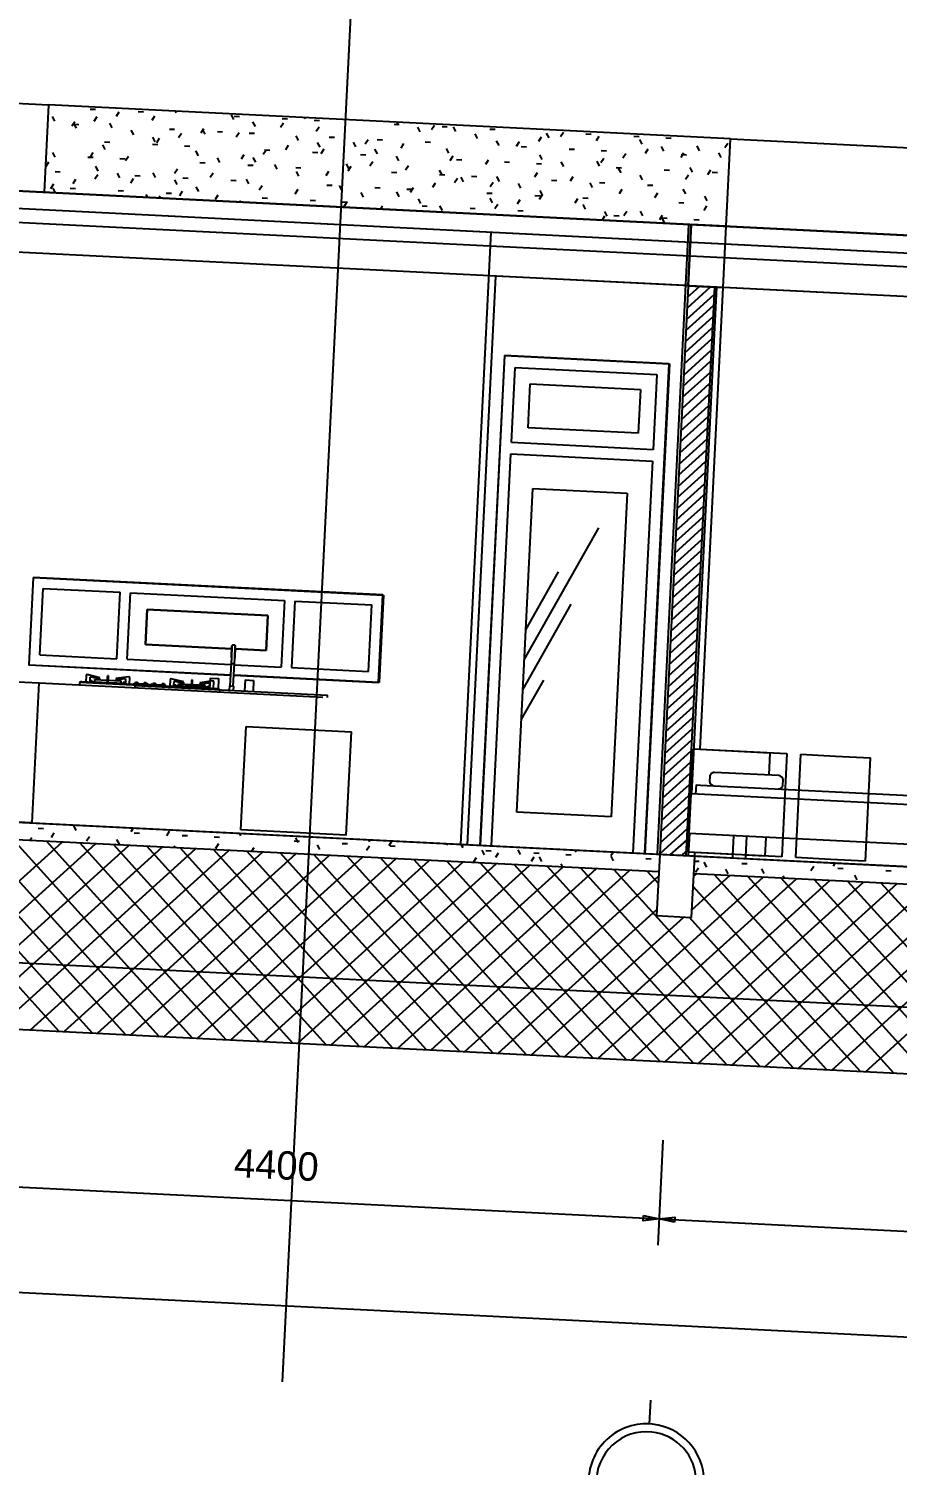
# Model space of a CAD drawing. Extents: x 549999 to 550212, y 1838161 to 1838467.
# Drawn here: x 550163.86 to 550168.82, y 1838233.02 to 1838241.22 of the extents above; entities that cross this region are included whole.
import ezdxf

# ---------------------------------------------------------------- set-up
doc = ezdxf.new("R2010")
doc.units = 0
for name, color, linetype in [('Level 1', 7, 'Continuous'), ('Level 11', 7, 'Continuous'), ('Level 14', 7, 'Continuous'), ('Level 15', 7, 'Continuous'), ('Level 18', 7, 'Continuous'), ('Level 19', 7, 'Continuous'), ('Level 20', 7, 'Continuous'), ('Level 27', 7, 'Continuous'), ('Level 28', 7, 'Continuous'), ('Level 3', 7, 'Continuous'), ('Level 4', 7, 'Continuous'), ('Level 5', 7, 'Continuous'), ('Level 6', 7, 'Continuous'), ('Level 7', 7, 'Continuous'), ('Level 8', 7, 'Continuous')]:
    doc.layers.add(name, color=color, linetype=linetype)

# ---------------------------------------------------------------- blocks, each defined once
blk = doc.blocks.new('M_SIN3')
at = {"layer": 'Level 3'}
for p, q in [((547.45, 100), (547.45, 83.81)), ((547.45, 100), (547.45, 96.51)), ((549.36, 83.81), (549.36, 100)), ((549.36, 96.51), (549.36, 100)), ((548.41, 96.51), (547.48, 96.51)), ((549.33, 96.51), (548.41, 96.51)), ((535.87, 87.62), (535.87, 81.27)), ((535.87, 87.62), (540.95, 87.62)), ((540.95, 81.27), (540.95, 87.62)), ((547.14, 83.81), (547.14, 81.27)), ((547.14, 83.81), (549.68, 83.81)), ((549.68, 81.27), (549.68, 83.81)), ((555.87, 87.62), (555.87, 81.27)), ((555.87, 87.62), (560.95, 87.62)), ((560.95, 81.27), (560.95, 87.62)), ((493.41, 81.27), (603.41, 81.27)), ((493.41, 80), (493.41, 81.27)), ((603.41, 80), (603.41, 81.27))]:
    blk.add_line(p, q, dxfattribs=at)
for points in [[(547.45, 106.35), (547.45, 106.39), (547.46, 106.43), (547.46, 106.47), (547.47, 106.5), (547.47, 106.54), (547.48, 106.58), (547.49, 106.62), (547.5, 106.65), (547.51, 106.69), (547.53, 106.72), (547.54, 106.76), (547.56, 106.79), (547.58, 106.83), (547.6, 106.86), (547.62, 106.89), (547.64, 106.92), (547.67, 106.95), (547.69, 106.98), (547.72, 107.01), (547.74, 107.04), (547.77, 107.06), (547.8, 107.09), (547.83, 107.11), (547.86, 107.13), (547.89, 107.15), (547.92, 107.17), (547.96, 107.19), (547.99, 107.21), (548.03, 107.23), (548.06, 107.24), (548.1, 107.25), (548.13, 107.27), (548.17, 107.28), (548.21, 107.28), (548.24, 107.29), (548.28, 107.3), (548.32, 107.3), (548.36, 107.3), (548.4, 107.3), (548.41, 107.3)], [(548.41, 107.3), (548.44, 107.3), (548.48, 107.3), (548.52, 107.3), (548.56, 107.29), (548.6, 107.29), (548.63, 107.28), (548.67, 107.27), (548.71, 107.26), (548.74, 107.24), (548.78, 107.23), (548.81, 107.21), (548.85, 107.2), (548.88, 107.18), (548.91, 107.16), (548.94, 107.14), (548.97, 107.12), (549.01, 107.09), (549.03, 107.07), (549.06, 107.04), (549.09, 107.02), (549.12, 106.99), (549.14, 106.96), (549.16, 106.93), (549.19, 106.9), (549.21, 106.87), (549.23, 106.83), (549.25, 106.8), (549.26, 106.77), (549.28, 106.73), (549.29, 106.7), (549.31, 106.66), (549.32, 106.63), (549.33, 106.59), (549.34, 106.55), (549.34, 106.51), (549.35, 106.48), (549.35, 106.44), (549.36, 106.4), (549.36, 106.36), (549.36, 106.35)], [(547.45, 106.15), (547.45, 106.21), (547.45, 106.26), (547.45, 106.3), (547.45, 106.33), (547.45, 106.34), (547.45, 106.35), (547.45, 106.35)], [(547.45, 106.35), (547.45, 106.35), (547.45, 106.33), (547.45, 106.31), (547.45, 106.27), (547.45, 106.23), (547.45, 106.17), (547.45, 106.11), (547.45, 106.03), (547.45, 105.95), (547.45, 105.85), (547.45, 105.75), (547.45, 105.63), (547.45, 105.51), (547.45, 105.38), (547.45, 105.24), (547.45, 105.1), (547.45, 104.94), (547.45, 104.78), (547.45, 104.61), (547.45, 104.43), (547.45, 104.24), (547.45, 104.05), (547.45, 103.85), (547.45, 103.64), (547.45, 103.43), (547.45, 103.22), (547.45, 103), (547.45, 102.77), (547.45, 102.54), (547.45, 102.3), (547.45, 102.06), (547.45, 101.82), (547.45, 101.58), (547.45, 101.33), (547.45, 101.08), (547.45, 100.83), (547.45, 100.58), (547.45, 100.32), (547.45, 100.07), (547.45, 100)], [(547.45, 100), (547.45, 100.26), (547.45, 100.51), (547.45, 100.76), (547.45, 101.01), (547.45, 101.26), (547.45, 101.51), (547.45, 101.76), (547.45, 102), (547.45, 102.24), (547.45, 102.48), (547.45, 102.71), (547.45, 102.93), (547.45, 103.16), (547.45, 103.38), (547.45, 103.59), (547.45, 103.79), (547.45, 104), (547.45, 104.19), (547.45, 104.38), (547.45, 104.56), (547.45, 104.73), (547.45, 104.9), (547.45, 105.05), (547.45, 105.2), (547.45, 105.35), (547.45, 105.48), (547.45, 105.6), (547.45, 105.72), (547.45, 105.82)], [(549.36, 106.35), (549.36, 106.35), (549.36, 106.33), (549.36, 106.31), (549.36, 106.27), (549.36, 106.23), (549.36, 106.17), (549.36, 106.11)], [(549.36, 100), (549.36, 100.26), (549.36, 100.51), (549.36, 100.76), (549.36, 101.01), (549.36, 101.26), (549.36, 101.51), (549.36, 101.76), (549.36, 102), (549.36, 102.24), (549.36, 102.48), (549.36, 102.71), (549.36, 102.93), (549.36, 103.16), (549.36, 103.38), (549.36, 103.59), (549.36, 103.79), (549.36, 104), (549.36, 104.19), (549.36, 104.38), (549.36, 104.56), (549.36, 104.73), (549.36, 104.9), (549.36, 105.05), (549.36, 105.2), (549.36, 105.35), (549.36, 105.48), (549.36, 105.6), (549.36, 105.72), (549.36, 105.82), (549.36, 105.92), (549.36, 106.01), (549.36, 106.09), (549.36, 106.15), (549.36, 106.21), (549.36, 106.26), (549.36, 106.3), (549.36, 106.33), (549.36, 106.34), (549.36, 106.35), (549.36, 106.35)], [(549.36, 105.85), (549.36, 105.75), (549.36, 105.63), (549.36, 105.51), (549.36, 105.38), (549.36, 105.24), (549.36, 105.1), (549.36, 104.94), (549.36, 104.78), (549.36, 104.61), (549.36, 104.43), (549.36, 104.24), (549.36, 104.05), (549.36, 103.85), (549.36, 103.64), (549.36, 103.43), (549.36, 103.22), (549.36, 103), (549.36, 102.77), (549.36, 102.54), (549.36, 102.3), (549.36, 102.06), (549.36, 101.82), (549.36, 101.58), (549.36, 101.33), (549.36, 101.08), (549.36, 100.83), (549.36, 100.58), (549.36, 100.32), (549.36, 100.07), (549.36, 100)]]:
    blk.add_lwpolyline(points, dxfattribs=at)
blk = doc.blocks.new('BEP_D0')
at = {"layer": 'Level 1'}
for p, q in [((465.13, 85.48), (465.13, 82)), ((473, 84.74), (465.75, 86.15)), ((467.1, 82.3), (467.1, 82)), ((467.1, 82.3), (477.42, 82.3)), ((467.5, 82.65), (467.5, 84.74)), ((468.8, 82.65), (467.5, 82.65)), ((467.99, 84.94), (472.85, 83.99)), ((468.8, 82.3), (468.8, 82.65)), ((469.97, 83.53), (469.97, 82.3)), ((469.97, 83.53), (477.42, 83.53)), ((472.85, 83.99), (473, 84.74)), ((477.43, 85.48), (477.43, 86.15)), ((477.63, 86.15), (477.43, 86.15)), ((477.43, 85.48), (477.43, 86.15)), ((477.43, 86.15), (477.63, 86.15)), ((477.43, 82), (477.43, 85.48)), ((477.63, 86.15), (477.63, 85.48)), ((477.63, 86.15), (477.63, 85.48)), ((477.63, 85.48), (477.63, 82)), ((477.63, 83.53), (485.23, 83.53)), ((477.63, 82.3), (488.1, 82.3)), ((489.46, 86.15), (482.21, 84.74)), ((482.21, 84.74), (482.35, 83.99)), ((482.35, 83.99), (487.22, 84.94)), ((485.23, 82.3), (485.23, 83.53)), ((487.7, 82.65), (486.4, 82.65)), ((486.4, 82.65), (486.4, 82.3)), ((487.7, 84.74), (487.7, 82.65)), ((488.1, 82), (488.1, 82.3)), ((490.07, 82), (490.07, 85.48)), ((492.46, 82.5), (492.46, 82)), ((492.52, 82.5), (492.46, 82.5)), ((492.46, 82.5), (493.39, 82.5)), ((493.39, 83.27), (494.54, 83.27)), ((493.39, 83.27), (493.39, 82.5)), ((494.54, 82.5), (493.39, 82.5)), ((494.54, 83.27), (494.54, 82.5)), ((494.54, 82.5), (495.46, 82.5)), ((495.39, 82.43), (497.51, 82.43)), ((495.46, 82.5), (495.41, 82.5)), ((495.46, 82), (495.46, 82.5)), ((497.46, 82.5), (497.46, 82)), ((497.52, 82.5), (497.46, 82.5)), ((497.46, 82.5), (498.39, 82.5)), ((498.39, 83.27), (499.54, 83.27)), ((498.39, 83.27), (498.39, 82.5)), ((499.54, 82.5), (498.39, 82.5)), ((499.54, 83.27), (499.54, 82.5)), ((499.54, 82.5), (500.46, 82.5)), ((500.46, 82.5), (500.41, 82.5)), ((500.41, 82.43), (502.8, 82.43)), ((500.46, 82), (500.46, 82.5)), ((502.73, 82.5), (502.73, 82)), ((502.73, 82.5), (503.65, 82.5)), ((502.78, 82.5), (502.73, 82.5)), ((503.66, 83.27), (504.8, 83.27)), ((503.66, 83.27), (503.66, 82.5)), ((504.8, 82.5), (503.66, 82.5)), ((504.8, 83.27), (504.8, 82.5)), ((504.81, 82.5), (505.73, 82.5)), ((505.73, 82.5), (505.68, 82.5)), ((505.7, 82.43), (507.8, 82.43)), ((505.73, 82), (505.73, 82.5)), ((507.73, 82.5), (507.73, 82)), ((507.73, 82.5), (508.65, 82.5)), ((507.78, 82.5), (507.73, 82.5)), ((508.66, 83.27), (509.8, 83.27)), ((508.66, 83.27), (508.66, 82.5)), ((509.8, 82.5), (508.66, 82.5)), ((509.8, 83.27), (509.8, 82.5)), ((509.81, 82.5), (510.73, 82.5)), ((510.73, 82.5), (510.68, 82.5)), ((510.73, 82), (510.73, 82.5)), ((513.12, 85.48), (513.12, 82)), ((520.99, 84.74), (513.74, 86.15)), ((515.09, 82.3), (515.09, 82)), ((515.09, 82.3), (525.57, 82.3)), ((515.5, 82.65), (515.5, 84.74)), ((516.79, 82.65), (515.5, 82.65)), ((515.98, 84.94), (520.84, 83.99)), ((516.35, 82.53), (516.35, 82.3)), ((516.35, 82.53), (525.57, 82.53)), ((516.79, 82.53), (516.79, 82.65)), ((517.96, 83.53), (517.96, 82.53)), ((517.96, 83.53), (525.57, 83.53)), ((520.84, 83.99), (520.99, 84.74)), ((525.57, 85.48), (525.57, 86.15)), ((525.77, 86.15), (525.57, 86.15)), ((525.57, 85.48), (525.57, 86.15)), ((525.57, 86.15), (525.77, 86.15)), ((525.57, 82), (525.57, 85.48)), ((525.77, 86.15), (525.77, 85.48)), ((525.77, 86.15), (525.77, 85.48)), ((525.77, 85.48), (525.77, 82)), ((525.77, 83.53), (533.22, 83.53)), ((525.77, 82.53), (534.83, 82.53)), ((525.77, 82.3), (536.09, 82.3)), ((537.45, 86.15), (530.2, 84.74)), ((530.2, 84.74), (530.34, 83.99)), ((530.34, 83.99), (535.21, 84.94)), ((533.22, 82.53), (533.22, 83.53)), ((535.69, 82.65), (534.39, 82.65)), ((534.39, 82.65), (534.39, 82.53)), ((534.83, 82.3), (534.83, 82.53)), ((535.69, 84.74), (535.69, 82.65)), ((536.09, 82), (536.09, 82.3)), ((538.06, 82), (538.06, 85.48)), ((462.6, 82), (461.6, 81.5)), ((541.6, 81.5), (461.6, 81.5)), ((461.6, 81.5), (461.6, 80)), ((462.6, 82), (540.6, 82)), ((541.6, 81.5), (540.6, 82)), ((541.6, 81.5), (541.6, 80))]:
    blk.add_line(p, q, dxfattribs=at)
for centre, radius, start, end in [((465.81, 85.48), 0.678, 95.16575, 180), ((467.99, 84.27), 0.67, 90, 135.88604), ((487.22, 84.27), 0.67, 44.11396, 90), ((489.39, 85.48), 0.678, 0, 84.83425), ((513.8, 85.48), 0.678, 95.16575, 180), ((515.98, 84.27), 0.67, 90, 135.88604), ((535.21, 84.27), 0.67, 44.11396, 90), ((537.38, 85.48), 0.678, 0, 84.83425)]:
    blk.add_arc(centre, radius, start, end, dxfattribs=at)
blk = doc.blocks.new('FURN49')
at = {"layer": 'Level 1'}
for p, q in [((378.6, 80), (438.6, 80)), ((378.6, 80), (378.6, 0)), ((438.6, 80), (600.74, 80)), ((438.6, 0), (438.6, 80)), ((438.6, 0), (380.6, 0))]:
    blk.add_line(p, q, dxfattribs=at)
blk = doc.blocks.new('FURN50')
at = {"layer": 'Level 1'}
for p, q in [((557.79, 61.08), (618, 61.08)), ((557.79, 2), (557.79, 61.08)), ((618, 2), (618, 61.08)), ((618, 2), (557.79, 2))]:
    blk.add_line(p, q, dxfattribs=at)
blk = doc.blocks.new('BED_15')
at = {"layer": 'Level 1'}
for p, q in [((823.76, 45.72), (823.76, 43.18)), ((863.13, 48.26), (826.3, 48.26)), ((865.67, 43.18), (865.67, 45.72)), ((813.6, 35.56), (1013.6, 35.56)), ((813.6, 12.7), (813.6, 35.56)), ((816.14, 40.64), (816.14, 35.56)), ((816.14, 40.64), (818.68, 40.64)), ((818.68, 40.64), (1008.52, 40.64)), ((1008.52, 40.64), (1011.06, 40.64)), ((1011.06, 35.56), (1011.06, 40.64)), ((1013.6, 12.7), (1013.6, 35.56)), ((1013.6, 12.7), (813.6, 12.7)), ((839, 12.7), (839, 1.47)), ((846.62, 1.47), (846.62, 12.7)), ((983.12, 1.47), (983.12, 12.7)), ((990.74, 1.47), (990.74, 12.7)), ((839, 1.47), (839, 0)), ((839, 0), (846.62, 0)), ((846.62, 0), (846.62, 1.47)), ((983.12, 0), (983.12, 1.47)), ((983.12, 0), (990.74, 0)), ((990.74, 0), (990.74, 1.47))]:
    blk.add_line(p, q, dxfattribs=at)
for centre, start, end in [((826.3, 45.72), 90, 180), ((826.3, 43.18), 180, 270), ((863.13, 45.72), 0, 90), ((863.13, 43.18), 270, 0)]:
    blk.add_arc(centre, 2.54, start, end, dxfattribs=at)
blk = doc.blocks.new('FURN52')
at = {"layer": 'Level 1'}
for p, q in [((813.6, 61.08), (857.37, 61.08)), ((857.37, 61.08), (857.37, 48.26)), ((857.37, 12.7), (857.37, 2)), ((839, 2), (813.6, 2)), ((857.37, 2), (846.62, 2))]:
    blk.add_line(p, q, dxfattribs=at)
blk = doc.blocks.new('FURN53')
at = {"layer": 'Level 1'}
for p, q in [((813.6, 61.08), (867.1, 61.08)), ((813.6, 2), (813.6, 61.08)), ((867.1, 61.08), (867.1, 2)), ((867.1, 2), (813.6, 2))]:
    blk.add_line(p, q, dxfattribs=at)
blk = doc.blocks.new('FURN54')
at = {"layer": 'Level 1'}
for p, q in [((874.92, 61.08), (874.92, 2)), ((875.07, 61.08), (894.92, 61.08)), ((894.92, 61.08), (914.78, 61.08)), ((914.92, 2), (914.92, 61.08)), ((894.92, 2), (875.07, 2)), ((914.78, 2), (894.92, 2))]:
    blk.add_line(p, q, dxfattribs=at)
blk = doc.blocks.new('CUA_17')
at = {"layer": 'Level 5'}
for p, q in [((788.6, 280), (694.6, 280)), ((694.6, 280), (694.6, 0)), ((788.6, 280), (788.6, 0)), ((701.1, 230.5), (701.1, 273.5)), ((701.1, 273.5), (782.1, 273.5)), ((782.1, 273.5), (782.1, 230.5)), ((710.1, 239.5), (710.1, 264.5)), ((710.1, 264.5), (773.1, 264.5)), ((773.1, 264.5), (773.1, 239.5)), ((773.1, 239.5), (710.1, 239.5)), ((782.1, 230.5), (701.1, 230.5)), ((701.1, 224), (782.1, 224)), ((701.1, 0), (701.1, 224)), ((782.1, 224), (782.1, 0)), ((714.6, 20), (714.6, 205)), ((714.6, 205), (768.6, 205)), ((768.6, 205), (768.6, 20)), ((714.6, 106.96), (753.28, 184.33)), ((714.6, 124.11), (731.63, 158.17)), ((714.6, 89.82), (739.76, 140.14)), ((714.6, 72.67), (726.23, 95.94)), ((768.6, 20), (714.6, 20))]:
    blk.add_line(p, q, dxfattribs=at)
blk = doc.blocks.new('CUA_L3')
at = {"layer": 'Level 7'}
for p, q in [((432.1, 140), (432.1, 90)), ((632.1, 140), (432.1, 140)), ((632.1, 90), (632.1, 140)), ((438.1, 96), (438.1, 134)), ((438.1, 134), (482.1, 134)), ((482.1, 96), (482.1, 134)), ((488.1, 134), (576.1, 134)), ((488.1, 96), (488.1, 134)), ((576.1, 134), (576.1, 96)), ((582.1, 134), (582.1, 96)), ((582.1, 134), (626.1, 134)), ((626.1, 96), (626.1, 134)), ((498.1, 125), (498.1, 105)), ((567.1, 125), (498.1, 125)), ((498.1, 105), (498.1, 125)), ((498.1, 125), (567.1, 125)), ((567.1, 105), (567.1, 125)), ((567.1, 125), (567.1, 105)), ((498.1, 105), (547.5, 105)), ((547.5, 105), (498.1, 105)), ((549.31, 105), (567.1, 105)), ((567.1, 105), (549.31, 105)), ((438.1, 96), (482.1, 96)), ((488.1, 96), (547.47, 96)), ((549.34, 96), (576.1, 96)), ((582.1, 96), (626.1, 96)), ((432.1, 90), (547.46, 90)), ((549.35, 90), (632.1, 90))]:
    blk.add_line(p, q, dxfattribs=at)
blk = doc.blocks.new('GRID_9')
at = {"layer": 'Level 19'}
for p, q in [((-412.9, -311.48), (-412.9, -324.98)), ((-459.42, -358), (-445.92, -358)), ((-366.39, -358), (-379.89, -358)), ((-412.9, -404.52), (-412.9, -391.02))]:
    blk.add_line(p, q, dxfattribs=at)
for radius, start, end in [(33.02, 86.59057, 185.41735), (33.02, 3.40943, 86.59057), (28.52, 86.59057, 185.41735), (28.52, 3.40943, 86.59057), (28.52, 185.41735, 275.41735), (28.52, 275.41735, 3.40943), (33.02, 275.41735, 3.40943), (33.02, 185.41735, 275.41735)]:
    blk.add_arc((-412.9, -358), radius, start, end, dxfattribs=at)

msp = doc.modelspace()

# ---------------------------------------------------------------- linework, layer by layer
at = {"layer": 'Level 11'}
for p, q in [((550164.4149, 1838235.4824), (550163.3901, 1838236.6149)), ((550164.6055, 1838235.4728), (550163.5808, 1838236.6054)), ((550164.7962, 1838235.4633), (550163.7715, 1838236.5959)), ((550164.9869, 1838235.4538), (550163.9622, 1838236.5863)), ((550162.9179, 1838235.5572), (550164.0505, 1838236.5819)), ((550163.1086, 1838235.5477), (550164.2412, 1838236.5724)), ((550164.2242, 1838235.4919), (550163.2941, 1838236.5199)), ((550163.2993, 1838235.5381), (550164.4319, 1838236.5629)), ((550163.49, 1838235.5286), (550164.6226, 1838236.5533)), ((550163.6807, 1838235.5191), (550164.8132, 1838236.5438)), ((550163.8713, 1838235.5095), (550165.0039, 1838236.5343)), ((550164.062, 1838235.5), (550165.1946, 1838236.5247)), ((550165.1776, 1838235.4442), (550164.1529, 1838236.5768)), ((550164.2527, 1838235.4905), (550165.3853, 1838236.5152)), ((550165.3683, 1838235.4347), (550164.3435, 1838236.5673)), ((550164.4434, 1838235.4809), (550165.576, 1838236.5057)), ((550165.559, 1838235.4252), (550164.5342, 1838236.5577)), ((550165.7496, 1838235.4156), (550164.7249, 1838236.5482)), ((550165.9403, 1838235.4061), (550164.9156, 1838236.5387)), ((550166.131, 1838235.3966), (550165.1063, 1838236.5291)), ((550166.3217, 1838235.387), (550165.2969, 1838236.5196)), ((550166.5124, 1838235.3775), (550165.4876, 1838236.5101)), ((550167.4639, 1838236.5114), (550167.4464, 1838236.1618)), ((550167.6636, 1838236.5014), (550167.4639, 1838236.5114)), ((550167.6462, 1838236.1519), (550167.6636, 1838236.5014)), ((550164.6341, 1838235.4714), (550165.7666, 1838236.4961)), ((550164.8247, 1838235.4619), (550165.9573, 1838236.4866)), ((550165.0154, 1838235.4523), (550166.148, 1838236.4771)), ((550165.2061, 1838235.4428), (550166.3387, 1838236.4675)), ((550165.3968, 1838235.4333), (550166.5294, 1838236.458)), ((550165.5875, 1838235.4237), (550166.72, 1838236.4485)), ((550166.703, 1838235.368), (550165.6783, 1838236.5005)), ((550165.7782, 1838235.4142), (550166.9107, 1838236.4389)), ((550166.8937, 1838235.3584), (550165.869, 1838236.491)), ((550165.9688, 1838235.4047), (550167.1014, 1838236.4294)), ((550167.0844, 1838235.3489), (550166.0597, 1838236.4815)), ((550166.1595, 1838235.3951), (550167.2921, 1838236.4199)), ((550167.2751, 1838235.3394), (550166.2504, 1838236.4719)), ((550167.4658, 1838235.3298), (550166.441, 1838236.4624)), ((550167.6564, 1838235.3203), (550166.6317, 1838236.4529)), ((550167.8471, 1838235.3108), (550166.8224, 1838236.4433)), ((550168.0378, 1838235.3012), (550167.0131, 1838236.4338)), ((550168.2285, 1838235.2917), (550167.2038, 1838236.4243)), ((550164.0335, 1838235.5014), (550163.246, 1838236.3718)), ((550166.3502, 1838235.3856), (550167.4577, 1838236.3877)), ((550166.9222, 1838235.357), (550168.0548, 1838236.3817)), ((550167.1129, 1838235.3475), (550168.2455, 1838236.3722)), ((550167.3036, 1838235.3379), (550168.4362, 1838236.3627)), ((550167.4557, 1838236.3471), (550167.3944, 1838236.4148)), ((550167.4943, 1838235.3284), (550168.6269, 1838236.3531)), ((550167.6484, 1838236.1961), (550167.8641, 1838236.3913)), ((550167.6579, 1838236.3867), (550167.6735, 1838236.4008)), ((550167.685, 1838235.3189), (550168.8175, 1838236.3436)), ((550168.8005, 1838235.2631), (550167.7758, 1838236.3957)), ((550168.9912, 1838235.2536), (550167.9665, 1838236.3862)), ((550169.1819, 1838235.244), (550168.1572, 1838236.3766)), ((550169.3726, 1838235.2345), (550168.3478, 1838236.3671)), ((550169.5632, 1838235.225), (550168.5385, 1838236.3576)), ((550169.7539, 1838235.2154), (550168.7292, 1838236.348)), ((550168.6098, 1838235.2726), (550167.655, 1838236.328)), ((550167.8756, 1838235.3093), (550169.0082, 1838236.3341)), ((550168.0663, 1838235.2998), (550169.1989, 1838236.3245)), ((550168.257, 1838235.2903), (550169.3896, 1838236.315)), ((550168.4477, 1838235.2807), (550169.5803, 1838236.3055)), ((550168.6384, 1838235.2712), (550169.7709, 1838236.2959)), ((550166.5409, 1838235.3761), (550167.4482, 1838236.197)), ((550166.7316, 1838235.3665), (550167.602, 1838236.1541)), ((550167.4464, 1838236.1618), (550167.6462, 1838236.1519)), ((550168.4192, 1838235.2822), (550167.6316, 1838236.1526))]:
    msp.add_line(p, q, dxfattribs=at)
at = {"layer": 'Level 14'}
for p, q in [((550167.6166, 1838239.5657), (550167.7739, 1838239.708)), ((550167.6198, 1838239.6292), (550167.7543, 1838239.7509)), ((550167.6229, 1838239.6928), (550167.6907, 1838239.7541)), ((550167.6261, 1838239.7563), (550167.6272, 1838239.7573)), ((550167.6134, 1838239.5021), (550167.7707, 1838239.6444)), ((550167.6102, 1838239.4385), (550167.7675, 1838239.5809)), ((550167.6039, 1838239.3114), (550167.7612, 1838239.4537)), ((550167.607, 1838239.375), (550167.7643, 1838239.5173)), ((550167.6007, 1838239.2479), (550167.758, 1838239.3902)), ((550167.5975, 1838239.1843), (550167.7548, 1838239.3266)), ((550167.5943, 1838239.1207), (550167.7516, 1838239.2631)), ((550167.588, 1838238.9936), (550167.7453, 1838239.1359)), ((550167.5912, 1838239.0572), (550167.7485, 1838239.1995)), ((550167.5848, 1838238.9301), (550167.7421, 1838239.0724)), ((550167.5816, 1838238.8665), (550167.7389, 1838239.0088)), ((550167.5753, 1838238.7394), (550167.7326, 1838238.8817)), ((550167.5784, 1838238.8029), (550167.7357, 1838238.9453)), ((550167.5721, 1838238.6758), (550167.7294, 1838238.8181)), ((550167.5689, 1838238.6123), (550167.7262, 1838238.7546)), ((550167.5657, 1838238.5487), (550167.723, 1838238.691)), ((550167.5594, 1838238.4216), (550167.7167, 1838238.5639)), ((550167.5626, 1838238.4851), (550167.7199, 1838238.6275)), ((550167.5562, 1838238.358), (550167.7135, 1838238.5003)), ((550167.553, 1838238.2945), (550167.7103, 1838238.4368)), ((550167.5467, 1838238.1673), (550167.704, 1838238.3097)), ((550167.5498, 1838238.2309), (550167.7072, 1838238.3732)), ((550167.5435, 1838238.1038), (550167.7008, 1838238.2461)), ((550167.5403, 1838238.0402), (550167.6976, 1838238.1825)), ((550167.5371, 1838237.9767), (550167.6944, 1838238.119)), ((550167.5308, 1838237.8495), (550167.6881, 1838237.9919)), ((550167.534, 1838237.9131), (550167.6913, 1838238.0554)), ((550167.5276, 1838237.786), (550167.6849, 1838237.9283)), ((550167.5244, 1838237.7224), (550167.6817, 1838237.8647)), ((550167.5181, 1838237.5953), (550167.6754, 1838237.7376)), ((550167.5213, 1838237.6589), (550167.6786, 1838237.8012)), ((550167.5149, 1838237.5317), (550167.6722, 1838237.6741)), ((550167.5117, 1838237.4682), (550167.669, 1838237.6105)), ((550167.5085, 1838237.4046), (550167.6658, 1838237.5469)), ((550167.5022, 1838237.2775), (550167.6595, 1838237.4198)), ((550167.5054, 1838237.3411), (550167.6627, 1838237.4834)), ((550167.499, 1838237.2139), (550167.6563, 1838237.3563)), ((550167.4958, 1838237.1504), (550167.6531, 1838237.2927)), ((550167.4895, 1838237.0233), (550167.6468, 1838237.1656)), ((550167.4927, 1838237.0868), (550167.65, 1838237.2291)), ((550167.4863, 1838236.9597), (550167.6436, 1838237.102)), ((550167.4831, 1838236.8961), (550167.6404, 1838237.0385)), ((550167.4768, 1838236.769), (550167.6341, 1838236.9113)), ((550167.4799, 1838236.8326), (550167.6372, 1838236.9749)), ((550167.4736, 1838236.7055), (550167.6309, 1838236.8478)), ((550167.4704, 1838236.6419), (550167.6277, 1838236.7842)), ((550167.4672, 1838236.5783), (550167.6245, 1838236.7207)), ((550167.4641, 1838236.5148), (550167.6214, 1838236.6571)), ((550167.5241, 1838236.5084), (550167.6182, 1838236.5935)), ((550167.5876, 1838236.5052), (550167.615, 1838236.53))]:
    msp.add_line(p, q, dxfattribs=at)
at = {"layer": 'Level 15'}
for p, q in [((550164.2114, 1838240.7662), (550164.2415, 1838240.7647)), ((550171.7385, 1838239.9022), (550155.4589, 1838240.7161)), ((550164.0092, 1838240.6962), (550163.9955, 1838240.723)), ((550164.1228, 1838240.6938), (550164.1064, 1838240.6684)), ((550164.1323, 1838240.6565), (550164.1186, 1838240.6834)), ((550164.2492, 1838240.721), (550164.2328, 1838240.6956)), ((550164.3368, 1838240.6586), (550164.323, 1838240.6854)), ((550164.3756, 1838240.7482), (550164.3593, 1838240.7228)), ((550164.4854, 1838240.7526), (550164.5155, 1838240.751)), ((550164.5789, 1838240.7258), (550164.5625, 1838240.7004)), ((550164.704, 1838240.744), (550164.6985, 1838240.7548)), ((550165.0315, 1838240.7064), (550165.0178, 1838240.7333)), ((550165.0226, 1838240.7386), (550165.0186, 1838240.7324)), ((550165.0333, 1838240.7252), (550165.0635, 1838240.7237)), ((550165.1546, 1838240.6667), (550165.1408, 1838240.6936)), ((550165.315, 1838240.6857), (550165.2986, 1838240.6603)), ((550165.3073, 1838240.7115), (550165.3374, 1838240.71)), ((550165.4404, 1838240.7105), (550165.4366, 1838240.7179)), ((550165.49, 1838240.7023), (550165.5201, 1838240.7008)), ((550165.9724, 1838240.6749), (550165.9639, 1838240.6915)), ((550155.4539, 1838240.6162), (550170.6109, 1838239.8584)), ((550164.1155, 1838240.6795), (550164.1456, 1838240.678)), ((550164.4599, 1838240.6189), (550164.4461, 1838240.6458)), ((550164.5829, 1838240.5792), (550164.5692, 1838240.6061)), ((550164.6635, 1838240.6521), (550164.6936, 1838240.6506)), ((550164.7325, 1838240.6265), (550164.7161, 1838240.6012)), ((550164.8589, 1838240.6537), (550164.8425, 1838240.6284)), ((550164.8688, 1838240.623), (550164.855, 1838240.6498)), ((550164.9374, 1838240.6384), (550164.9676, 1838240.6369)), ((550165.0622, 1838240.6313), (550165.0458, 1838240.6059)), ((550165.1201, 1838240.6293), (550165.1502, 1838240.6278)), ((550165.4008, 1838240.5874), (550165.387, 1838240.6143)), ((550165.5182, 1838240.6632), (550165.5019, 1838240.6379)), ((550165.5767, 1838240.6064), (550165.6069, 1838240.6049)), ((550165.9466, 1838240.6795), (550165.9767, 1838240.678)), ((550166.0955, 1838240.6353), (550166.0817, 1838240.6621)), ((550166.1775, 1838240.6728), (550166.1612, 1838240.6474)), ((550166.2206, 1838240.6658), (550166.2507, 1838240.6643)), ((550166.3, 1838240.6373), (550166.2862, 1838240.6642)), ((550166.288, 1838240.6753), (550166.2876, 1838240.6746)), ((550166.423, 1838240.5976), (550166.4093, 1838240.6245)), ((550166.4945, 1838240.6521), (550166.5247, 1838240.6506)), ((550166.7872, 1838240.6055), (550166.7709, 1838240.5801)), ((550166.832, 1838240.6017), (550166.8182, 1838240.6286)), ((550166.9137, 1838240.6327), (550166.8973, 1838240.6073)), ((550167.0425, 1838240.6247), (550167.0726, 1838240.6232)), ((550167.1169, 1838240.6103), (550167.1005, 1838240.5849)), ((550167.3165, 1838240.611), (550167.3466, 1838240.6095)), ((550167.4991, 1838240.6019), (550167.5293, 1838240.6004)), ((550164.2971, 1838240.5355), (550164.2833, 1838240.5623)), ((550164.2936, 1838240.579), (550164.3237, 1838240.5775)), ((550164.5676, 1838240.5653), (550164.5977, 1838240.5638)), ((550164.6061, 1838240.5993), (550164.5897, 1838240.574)), ((550164.7502, 1838240.5562), (550164.7804, 1838240.5547)), ((550164.8291, 1838240.4999), (550164.8153, 1838240.5268)), ((550165.2158, 1838240.532), (550165.1994, 1838240.5067)), ((550165.2069, 1838240.5334), (550165.237, 1838240.5319)), ((550165.3422, 1838240.5592), (550165.3258, 1838240.5339)), ((550165.4808, 1838240.5197), (550165.511, 1838240.5182)), ((550165.5238, 1838240.5478), (550165.5101, 1838240.5746)), ((550165.5454, 1838240.5368), (550165.5291, 1838240.5115)), ((550165.7283, 1838240.5498), (550165.7145, 1838240.5766)), ((550165.7983, 1838240.5912), (550165.7819, 1838240.5658)), ((550165.8514, 1838240.5101), (550165.8376, 1838240.537)), ((550165.8507, 1838240.5927), (550165.8808, 1838240.5912)), ((550166.0015, 1838240.5688), (550165.9851, 1838240.5434)), ((550166.1247, 1838240.579), (550166.1548, 1838240.5775)), ((550166.2603, 1838240.5142), (550166.2465, 1838240.5411)), ((550166.5461, 1838240.558), (550166.5324, 1838240.5848)), ((550166.6608, 1838240.5783), (550166.6444, 1838240.553)), ((550166.6726, 1838240.5517), (550166.7028, 1838240.5501)), ((550166.9466, 1838240.538), (550166.9768, 1838240.5364)), ((550167.1293, 1838240.5288), (550167.1594, 1838240.5273)), ((550167.3639, 1838240.5662), (550167.3502, 1838240.593)), ((550167.3969, 1838240.5382), (550167.3806, 1838240.5129)), ((550167.487, 1838240.5265), (550167.4733, 1838240.5533)), ((550167.6915, 1838240.5285), (550167.6777, 1838240.5554)), ((550167.853, 1838240.5702), (550167.8367, 1838240.5448)), ((550163.9739, 1838240.4634), (550163.9576, 1838240.438)), ((550164.0113, 1838240.4917), (550163.9975, 1838240.5186)), ((550164.1977, 1838240.4923), (550164.2278, 1838240.4908)), ((550164.2268, 1838240.5178), (550164.2104, 1838240.4924)), ((550164.2574, 1838240.4124), (550164.2437, 1838240.4393)), ((550164.3804, 1838240.4831), (550164.4105, 1838240.4816)), ((550164.43, 1838240.4953), (550164.4137, 1838240.47)), ((550164.837, 1838240.4603), (550164.8671, 1838240.4588)), ((550164.9522, 1838240.4602), (550164.9384, 1838240.4871)), ((550165.0893, 1838240.5049), (550165.073, 1838240.4795)), ((550165.111, 1838240.4466), (550165.1411, 1838240.4451)), ((550165.1566, 1838240.4623), (550165.1429, 1838240.4891)), ((550165.2797, 1838240.4226), (550165.266, 1838240.4495)), ((550165.6886, 1838240.4267), (550165.6749, 1838240.4536)), ((550165.699, 1838240.4376), (550165.6827, 1838240.4122)), ((550165.7548, 1838240.506), (550165.7849, 1838240.5045)), ((550165.8255, 1838240.4648), (550165.8091, 1838240.4394)), ((550165.9745, 1838240.4705), (550165.9607, 1838240.4973)), ((550166.0287, 1838240.4423), (550166.0123, 1838240.417)), ((550166.2815, 1838240.4967), (550166.2652, 1838240.4714)), ((550166.3028, 1838240.4786), (550166.3329, 1838240.4771)), ((550166.4848, 1838240.4743), (550166.4684, 1838240.449)), ((550166.5767, 1838240.4649), (550166.6069, 1838240.4634)), ((550166.7594, 1838240.4558), (550166.7895, 1838240.4543)), ((550166.7923, 1838240.4786), (550166.7785, 1838240.5055)), ((550166.9154, 1838240.439), (550166.9016, 1838240.4658)), ((550167.1198, 1838240.441), (550167.1061, 1838240.4679)), ((550167.1441, 1838240.4838), (550167.1277, 1838240.4585)), ((550167.2705, 1838240.511), (550167.2541, 1838240.4857)), ((550167.6002, 1838240.5158), (550167.5838, 1838240.4904)), ((550167.5859, 1838240.506), (550167.616, 1838240.5045)), ((550167.8146, 1838240.4889), (550167.8008, 1838240.5157)), ((550167.8599, 1838240.4923), (550167.8631, 1838240.4921)), ((550164.0105, 1838240.4101), (550164.0406, 1838240.4086)), ((550164.1276, 1838240.3641), (550164.1112, 1838240.3388)), ((550164.254, 1838240.3913), (550164.2376, 1838240.366)), ((550164.3805, 1838240.3727), (550164.3668, 1838240.3996)), ((550164.4572, 1838240.3689), (550164.4408, 1838240.3436)), ((550164.4671, 1838240.3872), (550164.4973, 1838240.3857)), ((550164.585, 1838240.3748), (550164.5712, 1838240.4016)), ((550164.7101, 1838240.4233), (550164.6937, 1838240.3979)), ((550164.7081, 1838240.3351), (550164.6943, 1838240.362)), ((550164.7411, 1838240.3736), (550164.7712, 1838240.372)), ((550164.9133, 1838240.4009), (550164.8969, 1838240.3755)), ((550165.0151, 1838240.3599), (550165.0452, 1838240.3583)), ((550165.117, 1838240.3392), (550165.1032, 1838240.3661)), ((550165.3849, 1838240.4329), (550165.4151, 1838240.4314)), ((550165.4028, 1838240.383), (550165.389, 1838240.4098)), ((550165.5726, 1838240.4104), (550165.5562, 1838240.385)), ((550165.9329, 1838240.4055), (550165.963, 1838240.404)), ((550166.2206, 1838240.3911), (550166.2069, 1838240.418)), ((550166.2069, 1838240.3918), (550166.237, 1838240.3903)), ((550166.3087, 1838240.3703), (550166.2924, 1838240.345)), ((550166.3437, 1838240.3515), (550166.33, 1838240.3783)), ((550166.3895, 1838240.3827), (550166.4197, 1838240.3812)), ((550166.5482, 1838240.3535), (550166.5344, 1838240.3804)), ((550166.7648, 1838240.4023), (550166.7484, 1838240.3769)), ((550166.8462, 1838240.3599), (550166.8763, 1838240.3584)), ((550166.9681, 1838240.3798), (550166.9517, 1838240.3545)), ((550167.216, 1838240.4329), (550167.2462, 1838240.4314)), ((550167.2429, 1838240.4014), (550167.2291, 1838240.4282)), ((550167.366, 1838240.3617), (550167.3522, 1838240.3886)), ((550167.49, 1838240.4192), (550167.5201, 1838240.4177)), ((550167.6274, 1838240.3894), (550167.611, 1838240.364)), ((550167.6518, 1838240.4055), (550167.6381, 1838240.4323)), ((550167.7538, 1838240.4166), (550167.7374, 1838240.3912)), ((550167.764, 1838240.4055), (550167.7941, 1838240.404)), ((550164.0011, 1838240.3369), (550163.9848, 1838240.3116)), ((550164.0127, 1838240.2884), (550163.9996, 1838240.3141)), ((550164.0972, 1838240.3142), (550164.1274, 1838240.3127)), ((550164.3712, 1838240.3005), (550164.4014, 1838240.299)), ((550164.54, 1838240.2621), (550164.5316, 1838240.2786)), ((550164.6452, 1838240.2868), (550164.6753, 1838240.2853)), ((550164.7373, 1838240.2969), (550164.7209, 1838240.2715)), ((550164.8312, 1838240.2955), (550164.8174, 1838240.3223)), ((550164.9405, 1838240.2744), (550164.9241, 1838240.2491)), ((550165.1933, 1838240.3288), (550165.177, 1838240.3035)), ((550165.3966, 1838240.3064), (550165.3802, 1838240.281)), ((550165.563, 1838240.3325), (550165.5932, 1838240.331)), ((550165.649, 1838240.3036), (550165.6352, 1838240.3305)), ((550165.7721, 1838240.264), (550165.7583, 1838240.2908)), ((550165.837, 1838240.3188), (550165.8671, 1838240.3173)), ((550165.9765, 1838240.266), (550165.9627, 1838240.2929)), ((550166.0197, 1838240.3096), (550166.0498, 1838240.3081)), ((550166.0559, 1838240.3159), (550166.0395, 1838240.2906)), ((550166.1823, 1838240.3431), (550166.1659, 1838240.3178)), ((550166.4763, 1838240.2868), (550166.5064, 1838240.2853)), ((550166.512, 1838240.3479), (550166.4956, 1838240.3225)), ((550166.6713, 1838240.3139), (550166.6575, 1838240.3407)), ((550166.792, 1838240.2758), (550166.7756, 1838240.2505)), ((550166.7943, 1838240.2742), (550166.7806, 1838240.301)), ((550167.0802, 1838240.3179), (550167.0664, 1838240.3448)), ((550167.1201, 1838240.3462), (550167.1503, 1838240.3447)), ((550167.2481, 1838240.3078), (550167.2317, 1838240.2824)), ((550167.3941, 1838240.3325), (550167.4242, 1838240.331)), ((550167.4513, 1838240.2854), (550167.435, 1838240.26)), ((550167.6122, 1838240.2824), (550167.5984, 1838240.3092)), ((550164.6108, 1838240.2697), (550164.6039, 1838240.2589)), ((550165.0673, 1838240.2357), (550165.0636, 1838240.243)), ((550165.1932, 1838240.2594), (550165.2233, 1838240.2579)), ((550165.4671, 1838240.2457), (550165.4973, 1838240.2442)), ((550165.6498, 1838240.2366), (550165.6799, 1838240.2351)), ((550165.6766, 1838240.2343), (550165.6602, 1838240.209)), ((550165.8798, 1838240.2119), (550165.8693, 1838240.1956)), ((550166.0996, 1838240.2263), (550166.0858, 1838240.2532)), ((550166.1064, 1838240.2137), (550166.1366, 1838240.2122)), ((550166.2227, 1838240.1867), (550166.2089, 1838240.2135)), ((550166.3804, 1838240.2), (550166.4105, 1838240.1985)), ((550166.5085, 1838240.2304), (550166.4947, 1838240.2573)), ((550166.5392, 1838240.2215), (550166.5228, 1838240.1961)), ((550166.6656, 1838240.2486), (550166.6492, 1838240.2233)), ((550166.7503, 1838240.2731), (550166.7804, 1838240.2716)), ((550166.9952, 1838240.2534), (550166.9789, 1838240.2281)), ((550167.0242, 1838240.2594), (550167.0544, 1838240.2579)), ((550167.0405, 1838240.1949), (550167.0267, 1838240.2217)), ((550167.5722, 1838240.232), (550167.6023, 1838240.2305)), ((550167.7314, 1838240.2133), (550167.715, 1838240.188)), ((550167.7352, 1838240.2427), (550167.7215, 1838240.2696)), ((550167.8462, 1838240.2183), (550167.8494, 1838240.2182)), ((550166.6544, 1838240.1863), (550166.6845, 1838240.1848)), ((550167.1489, 1838240.1542), (550167.1348, 1838240.1324)), ((550167.1636, 1838240.1552), (550167.1498, 1838240.1821)), ((550167.2023, 1838240.159), (550167.2325, 1838240.1574)), ((550167.2753, 1838240.1814), (550167.2589, 1838240.156)), ((550167.368, 1838240.1572), (550167.3543, 1838240.1841)), ((550167.4785, 1838240.1589), (550167.4621, 1838240.1336)), ((550167.4763, 1838240.1453), (550167.5064, 1838240.1437)), ((550167.4911, 1838240.1176), (550167.4774, 1838240.1444)), ((550167.659, 1838240.1361), (550167.6891, 1838240.1346)), ((550164.1315, 1838236.6488), (550164.1177, 1838236.6756)), ((550163.8775, 1838236.6067), (550163.8674, 1838236.5911)), ((550163.9146, 1838236.6611), (550163.9448, 1838236.6596)), ((550164.0039, 1838236.6339), (550163.9876, 1838236.6086)), ((550164.2072, 1838236.6115), (550164.1908, 1838236.5861)), ((550164.3777, 1838236.5694), (550164.3639, 1838236.5963)), ((550164.4573, 1838236.6617), (550164.4436, 1838236.6405)), ((550164.4626, 1838236.6338), (550164.4927, 1838236.6322)), ((550164.6632, 1838236.6434), (550164.6469, 1838236.6181)), ((550164.7366, 1838236.6201), (550164.7667, 1838236.6185)), ((550164.9192, 1838236.6109), (550164.9493, 1838236.6094)), ((550165.0724, 1838236.6173), (550165.0652, 1838236.6313)), ((550165.2769, 1838236.6193), (550165.2761, 1838236.6208)), ((550165.3758, 1838236.5881), (550165.406, 1838236.5866)), ((550165.3999, 1838236.5797), (550165.3862, 1838236.6065)), ((550165.8089, 1838236.5838), (550165.8034, 1838236.5944)), ((550165.9323, 1838236.5857), (550165.9159, 1838236.5603)), ((550164.6961, 1838236.5496), (550164.6914, 1838236.5587)), ((550164.9433, 1838236.5714), (550164.9269, 1838236.5461)), ((550165.1465, 1838236.549), (550165.1329, 1838236.5278)), ((550165.523, 1838236.54), (550165.5093, 1838236.5669)), ((550165.6498, 1838236.5744), (550165.68, 1838236.5729)), ((550165.8058, 1838236.5585), (550165.7895, 1838236.5332)), ((550165.9238, 1838236.5607), (550165.9539, 1838236.5592)), ((550166.2501, 1838236.5721), (550166.2455, 1838236.5651)), ((550166.3409, 1838236.5482), (550166.3307, 1838236.5681)), ((550166.4639, 1838236.5085), (550166.4502, 1838236.5354)), ((550166.4717, 1838236.5333), (550166.5019, 1838236.5318)), ((550166.542, 1838236.5184), (550166.5256, 1838236.4931)), ((550166.6684, 1838236.5106), (550166.6546, 1838236.5374)), ((550166.7457, 1838236.5196), (550166.7759, 1838236.5181)), ((550166.9284, 1838236.5105), (550166.9585, 1838236.509)), ((550166.9882, 1838236.5352), (550166.9817, 1838236.525)), ((550167.1991, 1838236.5246), (550167.1849, 1838236.5026)), ((550167.2004, 1838236.475), (550167.1866, 1838236.5018)), ((550166.4155, 1838236.4912), (550166.3992, 1838236.4659)), ((550166.7452, 1838236.496), (550166.7288, 1838236.4706)), ((550166.7915, 1838236.4709), (550166.7777, 1838236.4978)), ((550166.9106, 1838236.4389), (550166.9008, 1838236.4581)), ((550167.385, 1838236.4877), (550167.4151, 1838236.4861)), ((550167.6623, 1838236.4738), (550167.6891, 1838236.4724)), ((550167.6845, 1838236.4335), (550167.6682, 1838236.4081)), ((550167.7324, 1838236.4394), (550167.7186, 1838236.4663)), ((550167.8555, 1838236.3998), (550167.8417, 1838236.4266)), ((550167.933, 1838236.4603), (550167.9631, 1838236.4588)), ((550168.0599, 1838236.4018), (550168.0462, 1838236.4287)), ((550168.3439, 1838236.443), (550168.3275, 1838236.4177)), ((550168.4646, 1838236.4614), (550168.4539, 1838236.4448)), ((550168.4809, 1838236.4329), (550168.5111, 1838236.4314)), ((550168.7549, 1838236.4192), (550168.785, 1838236.4177)), ((550168.1761, 1838236.3757), (550168.1692, 1838236.389)), ((550168.5919, 1838236.3662), (550168.5781, 1838236.3931))]:
    msp.add_line(p, q, dxfattribs=at)
at = {"layer": 'Level 18'}
for p, q in [((550165.3099, 1838233.5004), (550165.9566, 1838246.4374)), ((550150.4145, 1838240.9682), (550179.2615, 1838239.5261)), ((550150.2347, 1838237.3727), (550179.0818, 1838235.9306)), ((550150.1948, 1838236.5737), (550179.0418, 1838235.1316))]:
    msp.add_line(p, q, dxfattribs=at)
at = {"layer": 'Level 20'}
for p, q in [((550205.9506, 1838238.0116), (550154.0494, 1838240.6063)), ((550205.9421, 1838237.8418), (550154.0409, 1838240.4365)), ((550167.4825, 1838234.8801), (550167.4525, 1838234.2809)), ((550167.4825, 1838234.8801), (550167.4525, 1838234.2809)), ((550163.0655, 1838234.6504), (550167.46, 1838234.4307)), ((550155.2452, 1838234.4388), (550171.3251, 1838233.6349)), ((550167.46, 1838234.4307), (550171.3551, 1838234.236))]:
    msp.add_line(p, q, dxfattribs=at)
for points in [[(550167.3715, 1838234.45), (550167.46, 1838234.4307), (550167.3701, 1838234.4203)], [(550167.5484, 1838234.4114), (550167.46, 1838234.4307), (550167.5499, 1838234.4411)]]:
    msp.add_lwpolyline(points, close=True, dxfattribs=at)
at = {"layer": 'Level 27'}
for p, q in [((550167.6436, 1838240.1069), (550167.6262, 1838239.7573)), ((550167.6436, 1838240.1069), (550167.6262, 1838239.7573)), ((550167.8434, 1838240.0969), (550167.6436, 1838240.1069)), ((550167.8434, 1838240.0969), (550167.6436, 1838240.1069)), ((550167.8259, 1838239.7474), (550167.8434, 1838240.0969)), ((550167.8259, 1838239.7474), (550167.8434, 1838240.0969)), ((550167.6112, 1838239.7581), (550166.5275, 1838239.8123)), ((550167.6262, 1838239.7573), (550167.791, 1838239.7491)), ((550167.6262, 1838239.7573), (550167.776, 1838239.7499)), ((550167.776, 1838239.7499), (550167.791, 1838239.7491)), ((550167.791, 1838239.7491), (550167.8259, 1838239.7474)), ((550167.791, 1838239.7491), (550167.8259, 1838239.7474)), ((550171.5063, 1838239.5634), (550167.8259, 1838239.7474))]:
    msp.add_line(p, q, dxfattribs=at)
at = {"layer": 'Level 28'}
for p, q in [((550167.4589, 1838236.4115), (550163.2991, 1838236.6195)), ((550167.4639, 1838236.5114), (550167.4464, 1838236.1618)), ((550167.6636, 1838236.5014), (550167.4639, 1838236.5114)), ((550167.6462, 1838236.1519), (550167.6636, 1838236.5014)), ((550171.339, 1838236.2175), (550167.6586, 1838236.4015)), ((550167.4464, 1838236.1618), (550167.6462, 1838236.1519)), ((550155.4349, 1838235.9313), (550171.2851, 1838235.1389))]:
    msp.add_line(p, q, dxfattribs=at)
at = {"layer": 'Level 4'}
for p, q in [((550166.5001, 1838240.064), (550166.3253, 1838236.5683)), ((550167.6287, 1838240.1077), (550167.4489, 1838236.5122)), ((550167.6262, 1838239.7573), (550167.6436, 1838240.1069)), ((550167.6262, 1838239.7573), (550167.4639, 1838236.5114)), ((550167.776, 1838239.7499), (550167.6137, 1838236.5039)), ((550167.791, 1838239.7491), (550167.6262, 1838239.7573)), ((550167.6464, 1838236.8583), (550167.791, 1838239.7491)), ((550166.4402, 1838236.5626), (550166.58, 1838239.3591)), ((550166.58, 1838239.3591), (550167.5188, 1838239.3122)), ((550167.5188, 1838239.3122), (550167.379, 1838236.5156)), ((550163.8634, 1838237.5925), (550163.8883, 1838238.0919)), ((550163.8883, 1838238.0919), (550165.8858, 1838237.992)), ((550165.8858, 1838237.992), (550165.8609, 1838237.4927)), ((550165.0156, 1838237.5349), (550163.8634, 1838237.5925)), ((550165.8609, 1838237.4927), (550165.0344, 1838237.534)), ((550167.6287, 1838236.5032), (550167.635, 1838236.63))]:
    msp.add_line(p, q, dxfattribs=at)
at = {"layer": 'Level 6'}
for p, q in [((550166.3653, 1838236.5663), (550166.5275, 1838239.8123)), ((550167.6941, 1838237.1115), (550167.8259, 1838239.7474)), ((550167.6636, 1838236.5014), (550167.6646, 1838236.5214))]:
    msp.add_line(p, q, dxfattribs=at)
at = {"layer": 'Level 8'}
for p, q in [((550157.9807, 1838241.0906), (550163.9732, 1838240.791)), ((550163.9732, 1838240.791), (550163.9483, 1838240.2917)), ((550167.8684, 1838240.5963), (550163.9732, 1838240.791)), ((550155.6236, 1838240.7078), (550171.5737, 1838239.9104)), ((550167.8434, 1838240.0969), (550167.8684, 1838240.5963)), ((550167.8684, 1838240.5963), (550170.2654, 1838240.4765)), ((550160.4127, 1838240.3683), (550171.7335, 1838239.8023)), ((550167.4639, 1838236.5114), (550163.8834, 1838236.6904)), ((550167.8824, 1838236.4905), (550167.6636, 1838236.5014)), ((550169.3218, 1838236.4185), (550167.9585, 1838236.4867))]:
    msp.add_line(p, q, dxfattribs=at)

# ---------------------------------------------------------------- block references
at = {"layer": 'Level 1', "xscale": 0.010000000000000004, "yscale": 0.01, "rotation": -2.8619937920406366}
for name in ['FURN49', 'BEP_D0', 'FURN50', 'FURN52', 'FURN53', 'FURN54', 'BED_15']:
    msp.add_blockref(name, (550159.5, 1838236.91), dxfattribs=at)
at = {"layer": 'Level 19', "xscale": 0.010000000000000004, "yscale": 0.01, "rotation": -2.8619937920406366}
msp.add_blockref('GRID_9', (550171.69, 1838236.3), dxfattribs=at)
at = {"layer": 'Level 3', "xscale": 0.010000000000000004, "yscale": 0.01, "rotation": -2.8619937920406366}
msp.add_blockref('M_SIN3', (550159.5, 1838236.91), dxfattribs=at)
at = {"layer": 'Level 5', "xscale": 0.010000000000000004, "yscale": 0.01, "rotation": -2.8619937920406366}
msp.add_blockref('CUA_17', (550159.5, 1838236.91), dxfattribs=at)
at = {"layer": 'Level 7', "xscale": 0.010000000000000004, "yscale": 0.01, "rotation": -2.8619937920406366}
msp.add_blockref('CUA_L3', (550159.5, 1838236.91), dxfattribs=at)

# ---------------------------------------------------------------- texts
at = {"layer": 'Level 20'}
msp.add_text('4400', height=0.16224, rotation=357.13801, dxfattribs=at).set_placement((550165.03, 1838234.67))

doc.saveas('drawing.dxf')
